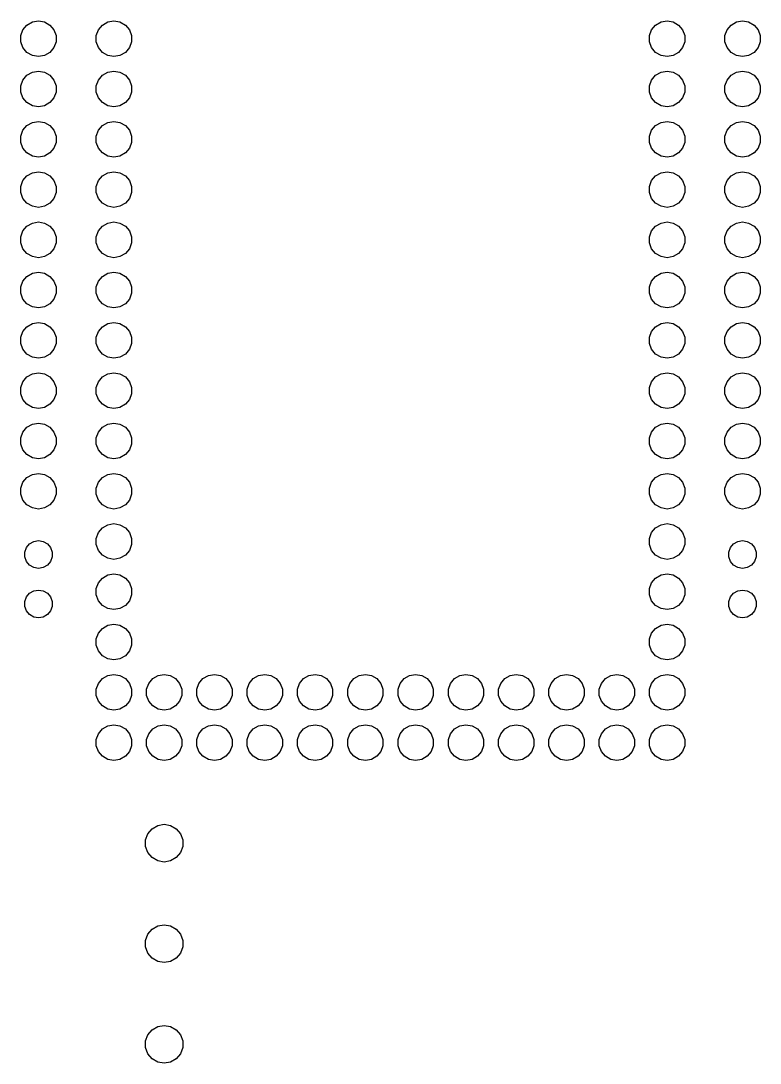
# Model space of a CAD drawing. Extents: x 25 to 346, y -457 to -16.
# Drawn here: x 147.4 to 184.7, y -399.1 to -346.4 of the extents above; entities that cross this region are included whole.
import ezdxf

# ---------------------------------------------------------------- set-up
doc = ezdxf.new("R2010")
doc.units = 0
doc.header["$MEASUREMENT"] = 0
doc.layers.add('BLACK', color=7, linetype='CONTINUOUS')

msp = doc.modelspace()

# ---------------------------------------------------------------- linework, layer by layer
at = {"layer": 'Black'}
for p, q in [((147.964, -346.497), (148.272, -346.443)), ((148.272, -346.443), (148.581, -346.497)), ((151.774, -346.497), (152.082, -346.443)), ((152.082, -346.443), (152.391, -346.497)), ((179.714, -346.497), (180.022, -346.443)), ((180.022, -346.443), (180.331, -346.497)), ((183.524, -346.497), (183.832, -346.443)), ((183.832, -346.443), (184.141, -346.497)), ((147.384, -347.188), (147.491, -346.894)), ((147.491, -346.894), (147.693, -346.654)), ((147.693, -346.654), (147.964, -346.497)), ((148.581, -346.497), (148.852, -346.654)), ((148.852, -346.654), (149.054, -346.894)), ((149.054, -346.894), (149.161, -347.188)), ((151.194, -347.188), (151.301, -346.894)), ((151.301, -346.894), (151.503, -346.654)), ((151.503, -346.654), (151.774, -346.497)), ((152.391, -346.497), (152.662, -346.654)), ((152.662, -346.654), (152.864, -346.894)), ((152.864, -346.894), (152.971, -347.188)), ((179.134, -347.188), (179.241, -346.894)), ((179.241, -346.894), (179.443, -346.654)), ((179.443, -346.654), (179.714, -346.497)), ((180.331, -346.497), (180.602, -346.654)), ((180.602, -346.654), (180.804, -346.894)), ((180.804, -346.894), (180.911, -347.188)), ((182.944, -347.188), (183.051, -346.894)), ((183.051, -346.894), (183.253, -346.654)), ((183.253, -346.654), (183.524, -346.497)), ((184.141, -346.497), (184.412, -346.654)), ((184.412, -346.654), (184.614, -346.894)), ((184.614, -346.894), (184.721, -347.188)), ((147.384, -347.502), (147.384, -347.188)), ((147.491, -347.796), (147.384, -347.502)), ((149.161, -347.502), (149.054, -347.796)), ((149.161, -347.188), (149.161, -347.502)), ((151.194, -347.502), (151.194, -347.188)), ((151.301, -347.796), (151.194, -347.502)), ((152.971, -347.502), (152.864, -347.796)), ((152.971, -347.188), (152.971, -347.502)), ((179.134, -347.502), (179.134, -347.188)), ((179.241, -347.796), (179.134, -347.502)), ((180.911, -347.502), (180.804, -347.796)), ((180.911, -347.188), (180.911, -347.502)), ((182.944, -347.502), (182.944, -347.188)), ((183.051, -347.796), (182.944, -347.502)), ((184.721, -347.502), (184.614, -347.796)), ((184.721, -347.188), (184.721, -347.502)), ((147.693, -348.036), (147.491, -347.796)), ((147.964, -348.193), (147.693, -348.036)), ((148.852, -348.036), (148.581, -348.193)), ((149.054, -347.796), (148.852, -348.036)), ((151.503, -348.036), (151.301, -347.796)), ((151.774, -348.193), (151.503, -348.036)), ((152.662, -348.036), (152.391, -348.193)), ((152.864, -347.796), (152.662, -348.036)), ((179.443, -348.036), (179.241, -347.796)), ((179.714, -348.193), (179.443, -348.036)), ((180.602, -348.036), (180.331, -348.193)), ((180.804, -347.796), (180.602, -348.036)), ((183.253, -348.036), (183.051, -347.796)), ((183.524, -348.193), (183.253, -348.036)), ((184.412, -348.036), (184.141, -348.193)), ((184.614, -347.796), (184.412, -348.036)), ((148.272, -348.247), (147.964, -348.193)), ((148.581, -348.193), (148.272, -348.247)), ((152.082, -348.247), (151.774, -348.193)), ((152.391, -348.193), (152.082, -348.247)), ((180.022, -348.247), (179.714, -348.193)), ((180.331, -348.193), (180.022, -348.247)), ((183.832, -348.247), (183.524, -348.193)), ((184.141, -348.193), (183.832, -348.247)), ((147.693, -349.194), (147.964, -349.037)), ((147.964, -349.037), (148.272, -348.983)), ((148.272, -348.983), (148.581, -349.037)), ((148.581, -349.037), (148.852, -349.194)), ((151.503, -349.194), (151.774, -349.037)), ((151.774, -349.037), (152.082, -348.983)), ((152.082, -348.983), (152.391, -349.037)), ((152.391, -349.037), (152.662, -349.194)), ((179.443, -349.194), (179.714, -349.037)), ((179.714, -349.037), (180.022, -348.983)), ((180.022, -348.983), (180.331, -349.037)), ((180.331, -349.037), (180.602, -349.194)), ((183.253, -349.194), (183.524, -349.037)), ((183.524, -349.037), (183.832, -348.983)), ((183.832, -348.983), (184.141, -349.037)), ((184.141, -349.037), (184.412, -349.194)), ((147.384, -349.728), (147.491, -349.434)), ((147.491, -349.434), (147.693, -349.194)), ((148.852, -349.194), (149.054, -349.434)), ((149.054, -349.434), (149.161, -349.728)), ((151.194, -349.728), (151.301, -349.434)), ((151.301, -349.434), (151.503, -349.194)), ((152.662, -349.194), (152.864, -349.434)), ((152.864, -349.434), (152.971, -349.728)), ((179.134, -349.728), (179.241, -349.434)), ((179.241, -349.434), (179.443, -349.194)), ((180.602, -349.194), (180.804, -349.434)), ((180.804, -349.434), (180.911, -349.728)), ((182.944, -349.728), (183.051, -349.434)), ((183.051, -349.434), (183.253, -349.194)), ((184.412, -349.194), (184.614, -349.434)), ((184.614, -349.434), (184.721, -349.728)), ((147.384, -350.042), (147.384, -349.728)), ((147.491, -350.336), (147.384, -350.042)), ((149.161, -350.042), (149.054, -350.336)), ((149.161, -349.728), (149.161, -350.042)), ((151.194, -350.042), (151.194, -349.728)), ((151.301, -350.336), (151.194, -350.042)), ((152.971, -350.042), (152.864, -350.336)), ((152.971, -349.728), (152.971, -350.042)), ((179.134, -350.042), (179.134, -349.728)), ((179.241, -350.336), (179.134, -350.042)), ((180.911, -350.042), (180.804, -350.336)), ((180.911, -349.728), (180.911, -350.042)), ((182.944, -350.042), (182.944, -349.728)), ((183.051, -350.336), (182.944, -350.042)), ((184.721, -350.042), (184.614, -350.336)), ((184.721, -349.728), (184.721, -350.042)), ((147.693, -350.576), (147.491, -350.336)), ((147.964, -350.733), (147.693, -350.576)), ((148.852, -350.576), (148.581, -350.733)), ((149.054, -350.336), (148.852, -350.576)), ((151.503, -350.576), (151.301, -350.336)), ((151.774, -350.733), (151.503, -350.576)), ((152.662, -350.576), (152.391, -350.733)), ((152.864, -350.336), (152.662, -350.576)), ((179.443, -350.576), (179.241, -350.336)), ((179.714, -350.733), (179.443, -350.576)), ((180.602, -350.576), (180.331, -350.733)), ((180.804, -350.336), (180.602, -350.576)), ((183.253, -350.576), (183.051, -350.336)), ((183.524, -350.733), (183.253, -350.576)), ((184.412, -350.576), (184.141, -350.733)), ((184.614, -350.336), (184.412, -350.576)), ((148.272, -350.787), (147.964, -350.733)), ((148.581, -350.733), (148.272, -350.787)), ((152.082, -350.787), (151.774, -350.733)), ((152.391, -350.733), (152.082, -350.787)), ((180.022, -350.787), (179.714, -350.733)), ((180.331, -350.733), (180.022, -350.787)), ((183.832, -350.787), (183.524, -350.733)), ((184.141, -350.733), (183.832, -350.787)), ((147.491, -351.974), (147.693, -351.734)), ((147.693, -351.734), (147.964, -351.577)), ((147.964, -351.577), (148.272, -351.523)), ((148.272, -351.523), (148.581, -351.577)), ((148.581, -351.577), (148.852, -351.734)), ((148.852, -351.734), (149.054, -351.974)), ((151.301, -351.974), (151.503, -351.734)), ((151.503, -351.734), (151.774, -351.577)), ((151.774, -351.577), (152.082, -351.523)), ((152.082, -351.523), (152.391, -351.577)), ((152.391, -351.577), (152.662, -351.734)), ((152.662, -351.734), (152.864, -351.974)), ((179.241, -351.974), (179.443, -351.734)), ((179.443, -351.734), (179.714, -351.577)), ((179.714, -351.577), (180.022, -351.523)), ((180.022, -351.523), (180.331, -351.577)), ((180.331, -351.577), (180.602, -351.734)), ((180.602, -351.734), (180.804, -351.974)), ((183.051, -351.974), (183.253, -351.734)), ((183.253, -351.734), (183.524, -351.577)), ((183.524, -351.577), (183.832, -351.523)), ((183.832, -351.523), (184.141, -351.577)), ((184.141, -351.577), (184.412, -351.734)), ((184.412, -351.734), (184.614, -351.974)), ((147.384, -352.268), (147.491, -351.974)), ((147.384, -352.582), (147.384, -352.268)), ((149.054, -351.974), (149.161, -352.268)), ((149.161, -352.268), (149.161, -352.582)), ((151.194, -352.268), (151.301, -351.974)), ((151.194, -352.582), (151.194, -352.268)), ((152.864, -351.974), (152.971, -352.268)), ((152.971, -352.268), (152.971, -352.582)), ((179.134, -352.268), (179.241, -351.974)), ((179.134, -352.582), (179.134, -352.268)), ((180.804, -351.974), (180.911, -352.268)), ((180.911, -352.268), (180.911, -352.582)), ((182.944, -352.268), (183.051, -351.974)), ((182.944, -352.582), (182.944, -352.268)), ((184.614, -351.974), (184.721, -352.268)), ((184.721, -352.268), (184.721, -352.582)), ((147.491, -352.876), (147.384, -352.582)), ((149.161, -352.582), (149.054, -352.876)), ((151.301, -352.876), (151.194, -352.582)), ((152.971, -352.582), (152.864, -352.876)), ((179.241, -352.876), (179.134, -352.582)), ((180.911, -352.582), (180.804, -352.876)), ((183.051, -352.876), (182.944, -352.582)), ((184.721, -352.582), (184.614, -352.876)), ((147.693, -353.116), (147.491, -352.876)), ((147.964, -353.273), (147.693, -353.116)), ((148.272, -353.327), (147.964, -353.273)), ((148.581, -353.273), (148.272, -353.327)), ((148.852, -353.116), (148.581, -353.273)), ((149.054, -352.876), (148.852, -353.116)), ((151.503, -353.116), (151.301, -352.876)), ((151.774, -353.273), (151.503, -353.116)), ((152.082, -353.327), (151.774, -353.273)), ((152.391, -353.273), (152.082, -353.327)), ((152.662, -353.116), (152.391, -353.273)), ((152.864, -352.876), (152.662, -353.116)), ((179.443, -353.116), (179.241, -352.876)), ((179.714, -353.273), (179.443, -353.116)), ((180.022, -353.327), (179.714, -353.273)), ((180.331, -353.273), (180.022, -353.327)), ((180.602, -353.116), (180.331, -353.273)), ((180.804, -352.876), (180.602, -353.116)), ((183.253, -353.116), (183.051, -352.876)), ((183.524, -353.273), (183.253, -353.116)), ((183.832, -353.327), (183.524, -353.273)), ((184.141, -353.273), (183.832, -353.327)), ((184.412, -353.116), (184.141, -353.273)), ((184.614, -352.876), (184.412, -353.116)), ((147.491, -354.514), (147.693, -354.274)), ((147.693, -354.274), (147.964, -354.117)), ((147.964, -354.117), (148.272, -354.063)), ((148.272, -354.063), (148.581, -354.117)), ((148.581, -354.117), (148.852, -354.274)), ((148.852, -354.274), (149.054, -354.514)), ((151.301, -354.514), (151.503, -354.274)), ((151.503, -354.274), (151.774, -354.117)), ((151.774, -354.117), (152.082, -354.063)), ((152.082, -354.063), (152.391, -354.117)), ((152.391, -354.117), (152.662, -354.274)), ((152.662, -354.274), (152.864, -354.514)), ((179.241, -354.514), (179.443, -354.274)), ((179.443, -354.274), (179.714, -354.117)), ((179.714, -354.117), (180.022, -354.063)), ((180.022, -354.063), (180.331, -354.117)), ((180.331, -354.117), (180.602, -354.274)), ((180.602, -354.274), (180.804, -354.514)), ((183.051, -354.514), (183.253, -354.274)), ((183.253, -354.274), (183.524, -354.117)), ((183.524, -354.117), (183.832, -354.063)), ((183.832, -354.063), (184.141, -354.117)), ((184.141, -354.117), (184.412, -354.274)), ((184.412, -354.274), (184.614, -354.514)), ((147.384, -354.808), (147.491, -354.514)), ((147.384, -355.122), (147.384, -354.808)), ((149.054, -354.514), (149.161, -354.808)), ((149.161, -354.808), (149.161, -355.122)), ((151.194, -354.808), (151.301, -354.514)), ((151.194, -355.122), (151.194, -354.808)), ((152.864, -354.514), (152.971, -354.808)), ((152.971, -354.808), (152.971, -355.122)), ((179.134, -354.808), (179.241, -354.514)), ((179.134, -355.122), (179.134, -354.808)), ((180.804, -354.514), (180.911, -354.808)), ((180.911, -354.808), (180.911, -355.122)), ((182.944, -354.808), (183.051, -354.514)), ((182.944, -355.122), (182.944, -354.808)), ((184.614, -354.514), (184.721, -354.808)), ((184.721, -354.808), (184.721, -355.122)), ((147.491, -355.416), (147.384, -355.122)), ((147.693, -355.656), (147.491, -355.416)), ((149.054, -355.416), (148.852, -355.656)), ((149.161, -355.122), (149.054, -355.416)), ((151.301, -355.416), (151.194, -355.122)), ((151.503, -355.656), (151.301, -355.416)), ((152.864, -355.416), (152.662, -355.656)), ((152.971, -355.122), (152.864, -355.416)), ((179.241, -355.416), (179.134, -355.122)), ((179.443, -355.656), (179.241, -355.416)), ((180.804, -355.416), (180.602, -355.656)), ((180.911, -355.122), (180.804, -355.416)), ((183.051, -355.416), (182.944, -355.122)), ((183.253, -355.656), (183.051, -355.416)), ((184.614, -355.416), (184.412, -355.656)), ((184.721, -355.122), (184.614, -355.416)), ((147.964, -355.813), (147.693, -355.656)), ((148.272, -355.867), (147.964, -355.813)), ((148.581, -355.813), (148.272, -355.867)), ((148.852, -355.656), (148.581, -355.813)), ((151.774, -355.813), (151.503, -355.656)), ((152.082, -355.867), (151.774, -355.813)), ((152.391, -355.813), (152.082, -355.867)), ((152.662, -355.656), (152.391, -355.813)), ((179.714, -355.813), (179.443, -355.656)), ((180.022, -355.867), (179.714, -355.813)), ((180.331, -355.813), (180.022, -355.867)), ((180.602, -355.656), (180.331, -355.813)), ((183.524, -355.813), (183.253, -355.656)), ((183.832, -355.867), (183.524, -355.813)), ((184.141, -355.813), (183.832, -355.867)), ((184.412, -355.656), (184.141, -355.813)), ((147.491, -357.054), (147.693, -356.814)), ((147.693, -356.814), (147.964, -356.657)), ((147.964, -356.657), (148.272, -356.603)), ((148.272, -356.603), (148.581, -356.657)), ((148.581, -356.657), (148.852, -356.814)), ((148.852, -356.814), (149.054, -357.054)), ((151.301, -357.054), (151.503, -356.814)), ((151.503, -356.814), (151.774, -356.657)), ((151.774, -356.657), (152.082, -356.603)), ((152.082, -356.603), (152.391, -356.657)), ((152.391, -356.657), (152.662, -356.814)), ((152.662, -356.814), (152.864, -357.054)), ((179.241, -357.054), (179.443, -356.814)), ((179.443, -356.814), (179.714, -356.657)), ((179.714, -356.657), (180.022, -356.603)), ((180.022, -356.603), (180.331, -356.657)), ((180.331, -356.657), (180.602, -356.814)), ((180.602, -356.814), (180.804, -357.054)), ((183.051, -357.054), (183.253, -356.814)), ((183.253, -356.814), (183.524, -356.657)), ((183.524, -356.657), (183.832, -356.603)), ((183.832, -356.603), (184.141, -356.657)), ((184.141, -356.657), (184.412, -356.814)), ((184.412, -356.814), (184.614, -357.054)), ((147.384, -357.348), (147.491, -357.054)), ((147.384, -357.662), (147.384, -357.348)), ((149.054, -357.054), (149.161, -357.348)), ((149.161, -357.348), (149.161, -357.662)), ((151.194, -357.348), (151.301, -357.054)), ((151.194, -357.662), (151.194, -357.348)), ((152.864, -357.054), (152.971, -357.348)), ((152.971, -357.348), (152.971, -357.662)), ((179.134, -357.348), (179.241, -357.054)), ((179.134, -357.662), (179.134, -357.348)), ((180.804, -357.054), (180.911, -357.348)), ((180.911, -357.348), (180.911, -357.662)), ((182.944, -357.348), (183.051, -357.054)), ((182.944, -357.662), (182.944, -357.348)), ((184.614, -357.054), (184.721, -357.348)), ((184.721, -357.348), (184.721, -357.662)), ((147.491, -357.956), (147.384, -357.662)), ((147.693, -358.196), (147.491, -357.956)), ((149.054, -357.956), (148.852, -358.196)), ((149.161, -357.662), (149.054, -357.956)), ((151.301, -357.956), (151.194, -357.662)), ((151.503, -358.196), (151.301, -357.956)), ((152.864, -357.956), (152.662, -358.196)), ((152.971, -357.662), (152.864, -357.956)), ((179.241, -357.956), (179.134, -357.662)), ((179.443, -358.196), (179.241, -357.956)), ((180.804, -357.956), (180.602, -358.196)), ((180.911, -357.662), (180.804, -357.956)), ((183.051, -357.956), (182.944, -357.662)), ((183.253, -358.196), (183.051, -357.956)), ((184.614, -357.956), (184.412, -358.196)), ((184.721, -357.662), (184.614, -357.956)), ((147.964, -358.353), (147.693, -358.196)), ((148.272, -358.407), (147.964, -358.353)), ((148.581, -358.353), (148.272, -358.407)), ((148.852, -358.196), (148.581, -358.353)), ((151.774, -358.353), (151.503, -358.196)), ((152.082, -358.407), (151.774, -358.353)), ((152.391, -358.353), (152.082, -358.407)), ((152.662, -358.196), (152.391, -358.353)), ((179.714, -358.353), (179.443, -358.196)), ((180.022, -358.407), (179.714, -358.353)), ((180.331, -358.353), (180.022, -358.407)), ((180.602, -358.196), (180.331, -358.353)), ((183.524, -358.353), (183.253, -358.196)), ((183.832, -358.407), (183.524, -358.353)), ((184.141, -358.353), (183.832, -358.407)), ((184.412, -358.196), (184.141, -358.353)), ((147.384, -359.888), (147.491, -359.594)), ((147.491, -359.594), (147.693, -359.354)), ((147.693, -359.354), (147.964, -359.197)), ((147.964, -359.197), (148.272, -359.143)), ((148.272, -359.143), (148.581, -359.197)), ((148.581, -359.197), (148.852, -359.354)), ((148.852, -359.354), (149.054, -359.594)), ((149.054, -359.594), (149.161, -359.888)), ((151.194, -359.888), (151.301, -359.594)), ((151.301, -359.594), (151.503, -359.354)), ((151.503, -359.354), (151.774, -359.197)), ((151.774, -359.197), (152.082, -359.143)), ((152.082, -359.143), (152.391, -359.197)), ((152.391, -359.197), (152.662, -359.354)), ((152.662, -359.354), (152.864, -359.594)), ((152.864, -359.594), (152.971, -359.888)), ((179.134, -359.888), (179.241, -359.594)), ((179.241, -359.594), (179.443, -359.354)), ((179.443, -359.354), (179.714, -359.197)), ((179.714, -359.197), (180.022, -359.143)), ((180.022, -359.143), (180.331, -359.197)), ((180.331, -359.197), (180.602, -359.354)), ((180.602, -359.354), (180.804, -359.594)), ((180.804, -359.594), (180.911, -359.888)), ((182.944, -359.888), (183.051, -359.594)), ((183.051, -359.594), (183.253, -359.354)), ((183.253, -359.354), (183.524, -359.197)), ((183.524, -359.197), (183.832, -359.143)), ((183.832, -359.143), (184.141, -359.197)), ((184.141, -359.197), (184.412, -359.354)), ((184.412, -359.354), (184.614, -359.594)), ((184.614, -359.594), (184.721, -359.888)), ((147.384, -360.202), (147.384, -359.888)), ((149.161, -359.888), (149.161, -360.202)), ((151.194, -360.202), (151.194, -359.888)), ((152.971, -359.888), (152.971, -360.202)), ((179.134, -360.202), (179.134, -359.888)), ((180.911, -359.888), (180.911, -360.202)), ((182.944, -360.202), (182.944, -359.888)), ((184.721, -359.888), (184.721, -360.202)), ((147.491, -360.496), (147.384, -360.202)), ((147.693, -360.736), (147.491, -360.496)), ((149.054, -360.496), (148.852, -360.736)), ((149.161, -360.202), (149.054, -360.496)), ((151.301, -360.496), (151.194, -360.202)), ((151.503, -360.736), (151.301, -360.496)), ((152.864, -360.496), (152.662, -360.736)), ((152.971, -360.202), (152.864, -360.496)), ((179.241, -360.496), (179.134, -360.202)), ((179.443, -360.736), (179.241, -360.496)), ((180.804, -360.496), (180.602, -360.736)), ((180.911, -360.202), (180.804, -360.496)), ((183.051, -360.496), (182.944, -360.202)), ((183.253, -360.736), (183.051, -360.496)), ((184.614, -360.496), (184.412, -360.736)), ((184.721, -360.202), (184.614, -360.496)), ((147.964, -360.893), (147.693, -360.736)), ((148.272, -360.947), (147.964, -360.893)), ((148.581, -360.893), (148.272, -360.947)), ((148.852, -360.736), (148.581, -360.893)), ((151.774, -360.893), (151.503, -360.736)), ((152.082, -360.947), (151.774, -360.893)), ((152.391, -360.893), (152.082, -360.947)), ((152.662, -360.736), (152.391, -360.893)), ((179.714, -360.893), (179.443, -360.736)), ((180.022, -360.947), (179.714, -360.893)), ((180.331, -360.893), (180.022, -360.947)), ((180.602, -360.736), (180.331, -360.893)), ((183.524, -360.893), (183.253, -360.736)), ((183.832, -360.947), (183.524, -360.893)), ((184.141, -360.893), (183.832, -360.947)), ((184.412, -360.736), (184.141, -360.893)), ((147.693, -361.894), (147.964, -361.737)), ((147.964, -361.737), (148.272, -361.683)), ((148.272, -361.683), (148.581, -361.737)), ((148.581, -361.737), (148.852, -361.894)), ((151.503, -361.894), (151.774, -361.737)), ((151.774, -361.737), (152.082, -361.683)), ((152.082, -361.683), (152.391, -361.737)), ((152.391, -361.737), (152.662, -361.894)), ((179.443, -361.894), (179.714, -361.737)), ((179.714, -361.737), (180.022, -361.683)), ((180.022, -361.683), (180.331, -361.737)), ((180.331, -361.737), (180.602, -361.894)), ((183.253, -361.894), (183.524, -361.737)), ((183.524, -361.737), (183.832, -361.683)), ((183.832, -361.683), (184.141, -361.737)), ((184.141, -361.737), (184.412, -361.894)), ((147.384, -362.428), (147.491, -362.134)), ((147.491, -362.134), (147.693, -361.894)), ((148.852, -361.894), (149.054, -362.134)), ((149.054, -362.134), (149.161, -362.428)), ((151.194, -362.428), (151.301, -362.134)), ((151.301, -362.134), (151.503, -361.894)), ((152.662, -361.894), (152.864, -362.134)), ((152.864, -362.134), (152.971, -362.428)), ((179.134, -362.428), (179.241, -362.134)), ((179.241, -362.134), (179.443, -361.894)), ((180.602, -361.894), (180.804, -362.134)), ((180.804, -362.134), (180.911, -362.428)), ((182.944, -362.428), (183.051, -362.134)), ((183.051, -362.134), (183.253, -361.894)), ((184.412, -361.894), (184.614, -362.134)), ((184.614, -362.134), (184.721, -362.428)), ((147.384, -362.742), (147.384, -362.428)), ((147.491, -363.036), (147.384, -362.742)), ((149.161, -362.742), (149.054, -363.036)), ((149.161, -362.428), (149.161, -362.742)), ((151.194, -362.742), (151.194, -362.428)), ((151.301, -363.036), (151.194, -362.742)), ((152.971, -362.742), (152.864, -363.036)), ((152.971, -362.428), (152.971, -362.742)), ((179.134, -362.742), (179.134, -362.428)), ((179.241, -363.036), (179.134, -362.742)), ((180.911, -362.742), (180.804, -363.036)), ((180.911, -362.428), (180.911, -362.742)), ((182.944, -362.742), (182.944, -362.428)), ((183.051, -363.036), (182.944, -362.742)), ((184.721, -362.742), (184.614, -363.036)), ((184.721, -362.428), (184.721, -362.742)), ((147.693, -363.276), (147.491, -363.036)), ((147.964, -363.433), (147.693, -363.276)), ((148.852, -363.276), (148.581, -363.433)), ((149.054, -363.036), (148.852, -363.276)), ((151.503, -363.276), (151.301, -363.036)), ((151.774, -363.433), (151.503, -363.276)), ((152.662, -363.276), (152.391, -363.433)), ((152.864, -363.036), (152.662, -363.276)), ((179.443, -363.276), (179.241, -363.036)), ((179.714, -363.433), (179.443, -363.276)), ((180.602, -363.276), (180.331, -363.433)), ((180.804, -363.036), (180.602, -363.276)), ((183.253, -363.276), (183.051, -363.036)), ((183.524, -363.433), (183.253, -363.276)), ((184.412, -363.276), (184.141, -363.433)), ((184.614, -363.036), (184.412, -363.276)), ((148.272, -363.487), (147.964, -363.433)), ((148.581, -363.433), (148.272, -363.487)), ((152.082, -363.487), (151.774, -363.433)), ((152.391, -363.433), (152.082, -363.487)), ((180.022, -363.487), (179.714, -363.433)), ((180.331, -363.433), (180.022, -363.487)), ((183.832, -363.487), (183.524, -363.433)), ((184.141, -363.433), (183.832, -363.487)), ((147.693, -364.434), (147.964, -364.277)), ((147.964, -364.277), (148.272, -364.223)), ((148.272, -364.223), (148.581, -364.277)), ((148.581, -364.277), (148.852, -364.434)), ((151.503, -364.434), (151.774, -364.277)), ((151.774, -364.277), (152.082, -364.223)), ((152.082, -364.223), (152.391, -364.277)), ((152.391, -364.277), (152.662, -364.434)), ((179.443, -364.434), (179.714, -364.277)), ((179.714, -364.277), (180.022, -364.223)), ((180.022, -364.223), (180.331, -364.277)), ((180.331, -364.277), (180.602, -364.434)), ((183.253, -364.434), (183.524, -364.277)), ((183.524, -364.277), (183.832, -364.223)), ((183.832, -364.223), (184.141, -364.277)), ((184.141, -364.277), (184.412, -364.434)), ((147.384, -364.968), (147.491, -364.674)), ((147.491, -364.674), (147.693, -364.434)), ((148.852, -364.434), (149.054, -364.674)), ((149.054, -364.674), (149.161, -364.968)), ((151.194, -364.968), (151.301, -364.674)), ((151.301, -364.674), (151.503, -364.434)), ((152.662, -364.434), (152.864, -364.674)), ((152.864, -364.674), (152.971, -364.968)), ((179.134, -364.968), (179.241, -364.674)), ((179.241, -364.674), (179.443, -364.434)), ((180.602, -364.434), (180.804, -364.674)), ((180.804, -364.674), (180.911, -364.968)), ((182.944, -364.968), (183.051, -364.674)), ((183.051, -364.674), (183.253, -364.434)), ((184.412, -364.434), (184.614, -364.674)), ((184.614, -364.674), (184.721, -364.968)), ((147.384, -365.282), (147.384, -364.968)), ((147.491, -365.576), (147.384, -365.282)), ((149.161, -365.282), (149.054, -365.576)), ((149.161, -364.968), (149.161, -365.282)), ((151.194, -365.282), (151.194, -364.968)), ((151.301, -365.576), (151.194, -365.282)), ((152.971, -365.282), (152.864, -365.576)), ((152.971, -364.968), (152.971, -365.282)), ((179.134, -365.282), (179.134, -364.968)), ((179.241, -365.576), (179.134, -365.282)), ((180.911, -365.282), (180.804, -365.576)), ((180.911, -364.968), (180.911, -365.282)), ((182.944, -365.282), (182.944, -364.968)), ((183.051, -365.576), (182.944, -365.282)), ((184.721, -365.282), (184.614, -365.576)), ((184.721, -364.968), (184.721, -365.282)), ((147.693, -365.816), (147.491, -365.576)), ((147.964, -365.973), (147.693, -365.816)), ((148.852, -365.816), (148.581, -365.973)), ((149.054, -365.576), (148.852, -365.816)), ((151.503, -365.816), (151.301, -365.576)), ((151.774, -365.973), (151.503, -365.816)), ((152.662, -365.816), (152.391, -365.973)), ((152.864, -365.576), (152.662, -365.816)), ((179.443, -365.816), (179.241, -365.576)), ((179.714, -365.973), (179.443, -365.816)), ((180.602, -365.816), (180.331, -365.973)), ((180.804, -365.576), (180.602, -365.816)), ((183.253, -365.816), (183.051, -365.576)), ((183.524, -365.973), (183.253, -365.816)), ((184.412, -365.816), (184.141, -365.973)), ((184.614, -365.576), (184.412, -365.816)), ((148.272, -366.027), (147.964, -365.973)), ((148.581, -365.973), (148.272, -366.027)), ((152.082, -366.027), (151.774, -365.973)), ((152.391, -365.973), (152.082, -366.027)), ((180.022, -366.027), (179.714, -365.973)), ((180.331, -365.973), (180.022, -366.027)), ((183.832, -366.027), (183.524, -365.973)), ((184.141, -365.973), (183.832, -366.027)), ((147.491, -367.214), (147.693, -366.974)), ((147.693, -366.974), (147.964, -366.817)), ((147.964, -366.817), (148.272, -366.763)), ((148.272, -366.763), (148.581, -366.817)), ((148.581, -366.817), (148.852, -366.974)), ((148.852, -366.974), (149.054, -367.214)), ((151.301, -367.214), (151.503, -366.974)), ((151.503, -366.974), (151.774, -366.817)), ((151.774, -366.817), (152.082, -366.763)), ((152.082, -366.763), (152.391, -366.817)), ((152.391, -366.817), (152.662, -366.974)), ((152.662, -366.974), (152.864, -367.214)), ((179.241, -367.214), (179.443, -366.974)), ((179.443, -366.974), (179.714, -366.817)), ((179.714, -366.817), (180.022, -366.763)), ((180.022, -366.763), (180.331, -366.817)), ((180.331, -366.817), (180.602, -366.974)), ((180.602, -366.974), (180.804, -367.214)), ((183.051, -367.214), (183.253, -366.974)), ((183.253, -366.974), (183.524, -366.817)), ((183.524, -366.817), (183.832, -366.763)), ((183.832, -366.763), (184.141, -366.817)), ((184.141, -366.817), (184.412, -366.974)), ((184.412, -366.974), (184.614, -367.214)), ((147.384, -367.508), (147.491, -367.214)), ((147.384, -367.822), (147.384, -367.508)), ((149.054, -367.214), (149.161, -367.508)), ((149.161, -367.508), (149.161, -367.822)), ((151.194, -367.508), (151.301, -367.214)), ((151.194, -367.822), (151.194, -367.508)), ((152.864, -367.214), (152.971, -367.508)), ((152.971, -367.508), (152.971, -367.822)), ((179.134, -367.508), (179.241, -367.214)), ((179.134, -367.822), (179.134, -367.508)), ((180.804, -367.214), (180.911, -367.508)), ((180.911, -367.508), (180.911, -367.822)), ((182.944, -367.508), (183.051, -367.214)), ((182.944, -367.822), (182.944, -367.508)), ((184.614, -367.214), (184.721, -367.508)), ((184.721, -367.508), (184.721, -367.822)), ((147.491, -368.116), (147.384, -367.822)), ((149.161, -367.822), (149.054, -368.116)), ((151.301, -368.116), (151.194, -367.822)), ((152.971, -367.822), (152.864, -368.116)), ((179.241, -368.116), (179.134, -367.822)), ((180.911, -367.822), (180.804, -368.116)), ((183.051, -368.116), (182.944, -367.822)), ((184.721, -367.822), (184.614, -368.116)), ((147.693, -368.356), (147.491, -368.116)), ((147.964, -368.513), (147.693, -368.356)), ((148.272, -368.567), (147.964, -368.513)), ((148.581, -368.513), (148.272, -368.567)), ((148.852, -368.356), (148.581, -368.513)), ((149.054, -368.116), (148.852, -368.356)), ((151.503, -368.356), (151.301, -368.116)), ((151.774, -368.513), (151.503, -368.356)), ((152.082, -368.567), (151.774, -368.513)), ((152.391, -368.513), (152.082, -368.567)), ((152.662, -368.356), (152.391, -368.513)), ((152.864, -368.116), (152.662, -368.356)), ((179.443, -368.356), (179.241, -368.116)), ((179.714, -368.513), (179.443, -368.356)), ((180.022, -368.567), (179.714, -368.513)), ((180.331, -368.513), (180.022, -368.567)), ((180.602, -368.356), (180.331, -368.513)), ((180.804, -368.116), (180.602, -368.356)), ((183.253, -368.356), (183.051, -368.116)), ((183.524, -368.513), (183.253, -368.356)), ((183.832, -368.567), (183.524, -368.513)), ((184.141, -368.513), (183.832, -368.567)), ((184.412, -368.356), (184.141, -368.513)), ((184.614, -368.116), (184.412, -368.356)), ((147.491, -369.754), (147.693, -369.514)), ((147.693, -369.514), (147.964, -369.357)), ((147.964, -369.357), (148.272, -369.303)), ((148.272, -369.303), (148.581, -369.357)), ((148.581, -369.357), (148.852, -369.514)), ((148.852, -369.514), (149.054, -369.754)), ((151.301, -369.754), (151.503, -369.514)), ((151.503, -369.514), (151.774, -369.357)), ((151.774, -369.357), (152.082, -369.303)), ((152.082, -369.303), (152.391, -369.357)), ((152.391, -369.357), (152.662, -369.514)), ((152.662, -369.514), (152.864, -369.754)), ((179.241, -369.754), (179.443, -369.514)), ((179.443, -369.514), (179.714, -369.357)), ((179.714, -369.357), (180.022, -369.303)), ((180.022, -369.303), (180.331, -369.357)), ((180.331, -369.357), (180.602, -369.514)), ((180.602, -369.514), (180.804, -369.754)), ((183.051, -369.754), (183.253, -369.514)), ((183.253, -369.514), (183.524, -369.357)), ((183.524, -369.357), (183.832, -369.303)), ((183.832, -369.303), (184.141, -369.357)), ((184.141, -369.357), (184.412, -369.514)), ((184.412, -369.514), (184.614, -369.754)), ((147.384, -370.048), (147.491, -369.754)), ((147.384, -370.362), (147.384, -370.048)), ((149.054, -369.754), (149.161, -370.048)), ((149.161, -370.048), (149.161, -370.362)), ((151.194, -370.048), (151.301, -369.754)), ((151.194, -370.362), (151.194, -370.048)), ((152.864, -369.754), (152.971, -370.048)), ((152.971, -370.048), (152.971, -370.362)), ((179.134, -370.048), (179.241, -369.754)), ((179.134, -370.362), (179.134, -370.048)), ((180.804, -369.754), (180.911, -370.048)), ((180.911, -370.048), (180.911, -370.362)), ((182.944, -370.048), (183.051, -369.754)), ((182.944, -370.362), (182.944, -370.048)), ((184.614, -369.754), (184.721, -370.048)), ((184.721, -370.048), (184.721, -370.362)), ((147.491, -370.656), (147.384, -370.362)), ((147.693, -370.896), (147.491, -370.656)), ((149.054, -370.656), (148.852, -370.896)), ((149.161, -370.362), (149.054, -370.656)), ((151.301, -370.656), (151.194, -370.362)), ((151.503, -370.896), (151.301, -370.656)), ((152.864, -370.656), (152.662, -370.896)), ((152.971, -370.362), (152.864, -370.656)), ((179.241, -370.656), (179.134, -370.362)), ((179.443, -370.896), (179.241, -370.656)), ((180.804, -370.656), (180.602, -370.896)), ((180.911, -370.362), (180.804, -370.656)), ((183.051, -370.656), (182.944, -370.362)), ((183.253, -370.896), (183.051, -370.656)), ((184.614, -370.656), (184.412, -370.896)), ((184.721, -370.362), (184.614, -370.656)), ((147.964, -371.053), (147.693, -370.896)), ((148.272, -371.107), (147.964, -371.053)), ((148.581, -371.053), (148.272, -371.107)), ((148.852, -370.896), (148.581, -371.053)), ((151.774, -371.053), (151.503, -370.896)), ((152.082, -371.107), (151.774, -371.053)), ((152.391, -371.053), (152.082, -371.107)), ((152.662, -370.896), (152.391, -371.053)), ((179.714, -371.053), (179.443, -370.896)), ((180.022, -371.107), (179.714, -371.053)), ((180.331, -371.053), (180.022, -371.107)), ((180.602, -370.896), (180.331, -371.053)), ((183.524, -371.053), (183.253, -370.896)), ((183.832, -371.107), (183.524, -371.053)), ((184.141, -371.053), (183.832, -371.107)), ((184.412, -370.896), (184.141, -371.053)), ((151.301, -372.294), (151.503, -372.054)), ((151.503, -372.054), (151.774, -371.897)), ((151.774, -371.897), (152.082, -371.843)), ((152.082, -371.843), (152.391, -371.897)), ((152.391, -371.897), (152.662, -372.054)), ((152.662, -372.054), (152.864, -372.294)), ((179.241, -372.294), (179.443, -372.054)), ((179.443, -372.054), (179.714, -371.897)), ((179.714, -371.897), (180.022, -371.843)), ((180.022, -371.843), (180.331, -371.897)), ((180.331, -371.897), (180.602, -372.054)), ((180.602, -372.054), (180.804, -372.294)), ((147.821, -372.862), (148.032, -372.74)), ((148.032, -372.74), (148.272, -372.697)), ((148.272, -372.697), (148.513, -372.74)), ((148.513, -372.74), (148.724, -372.862)), ((151.194, -372.588), (151.301, -372.294)), ((151.194, -372.902), (151.194, -372.588)), ((152.864, -372.294), (152.971, -372.588)), ((152.971, -372.588), (152.971, -372.902)), ((179.134, -372.588), (179.241, -372.294)), ((179.134, -372.902), (179.134, -372.588)), ((180.804, -372.294), (180.911, -372.588)), ((180.911, -372.588), (180.911, -372.902)), ((183.381, -372.862), (183.592, -372.74)), ((183.592, -372.74), (183.832, -372.697)), ((183.832, -372.697), (184.073, -372.74)), ((184.073, -372.74), (184.284, -372.862)), ((147.581, -373.278), (147.664, -373.049)), ((147.581, -373.522), (147.581, -373.278)), ((147.664, -373.049), (147.821, -372.862)), ((148.724, -372.862), (148.881, -373.049)), ((148.881, -373.049), (148.964, -373.278)), ((148.964, -373.278), (148.964, -373.522)), ((151.301, -373.196), (151.194, -372.902)), ((151.503, -373.436), (151.301, -373.196)), ((152.864, -373.196), (152.662, -373.436)), ((152.971, -372.902), (152.864, -373.196)), ((179.241, -373.196), (179.134, -372.902)), ((179.443, -373.436), (179.241, -373.196)), ((180.804, -373.196), (180.602, -373.436)), ((180.911, -372.902), (180.804, -373.196)), ((183.141, -373.278), (183.224, -373.049)), ((183.141, -373.522), (183.141, -373.278)), ((183.224, -373.049), (183.381, -372.862)), ((184.284, -372.862), (184.441, -373.049)), ((184.441, -373.049), (184.524, -373.278)), ((184.524, -373.278), (184.524, -373.522)), ((147.664, -373.751), (147.581, -373.522)), ((147.821, -373.938), (147.664, -373.751)), ((148.881, -373.751), (148.724, -373.938)), ((148.964, -373.522), (148.881, -373.751)), ((151.774, -373.593), (151.503, -373.436)), ((152.082, -373.647), (151.774, -373.593)), ((152.391, -373.593), (152.082, -373.647)), ((152.662, -373.436), (152.391, -373.593)), ((179.714, -373.593), (179.443, -373.436)), ((180.022, -373.647), (179.714, -373.593)), ((180.331, -373.593), (180.022, -373.647)), ((180.602, -373.436), (180.331, -373.593)), ((183.224, -373.751), (183.141, -373.522)), ((183.381, -373.938), (183.224, -373.751)), ((184.441, -373.751), (184.284, -373.938)), ((184.524, -373.522), (184.441, -373.751)), ((148.032, -374.06), (147.821, -373.938)), ((148.272, -374.103), (148.032, -374.06)), ((148.513, -374.06), (148.272, -374.103)), ((148.724, -373.938), (148.513, -374.06)), ((151.774, -374.437), (152.082, -374.383)), ((152.082, -374.383), (152.391, -374.437)), ((179.714, -374.437), (180.022, -374.383)), ((180.022, -374.383), (180.331, -374.437)), ((183.592, -374.06), (183.381, -373.938)), ((183.832, -374.103), (183.592, -374.06)), ((184.073, -374.06), (183.832, -374.103)), ((184.284, -373.938), (184.073, -374.06)), ((151.194, -375.128), (151.301, -374.834)), ((151.301, -374.834), (151.503, -374.594)), ((151.503, -374.594), (151.774, -374.437)), ((152.391, -374.437), (152.662, -374.594)), ((152.662, -374.594), (152.864, -374.834)), ((152.864, -374.834), (152.971, -375.128)), ((179.134, -375.128), (179.241, -374.834)), ((179.241, -374.834), (179.443, -374.594)), ((179.443, -374.594), (179.714, -374.437)), ((180.331, -374.437), (180.602, -374.594)), ((180.602, -374.594), (180.804, -374.834)), ((180.804, -374.834), (180.911, -375.128)), ((147.664, -375.549), (147.821, -375.362)), ((147.821, -375.362), (148.032, -375.24)), ((148.032, -375.24), (148.272, -375.197)), ((148.272, -375.197), (148.513, -375.24)), ((148.513, -375.24), (148.724, -375.362)), ((148.724, -375.362), (148.881, -375.549)), ((151.194, -375.442), (151.194, -375.128)), ((152.971, -375.128), (152.971, -375.442)), ((179.134, -375.442), (179.134, -375.128)), ((180.911, -375.128), (180.911, -375.442)), ((183.224, -375.549), (183.381, -375.362)), ((183.381, -375.362), (183.592, -375.24)), ((183.592, -375.24), (183.832, -375.197)), ((183.832, -375.197), (184.073, -375.24)), ((184.073, -375.24), (184.284, -375.362)), ((184.284, -375.362), (184.441, -375.549)), ((147.581, -375.778), (147.664, -375.549)), ((147.581, -376.022), (147.581, -375.778)), ((148.881, -375.549), (148.964, -375.778)), ((148.964, -375.778), (148.964, -376.022)), ((151.301, -375.736), (151.194, -375.442)), ((151.503, -375.976), (151.301, -375.736)), ((152.864, -375.736), (152.662, -375.976)), ((152.971, -375.442), (152.864, -375.736)), ((179.241, -375.736), (179.134, -375.442)), ((179.443, -375.976), (179.241, -375.736)), ((180.804, -375.736), (180.602, -375.976)), ((180.911, -375.442), (180.804, -375.736)), ((183.141, -375.778), (183.224, -375.549)), ((183.141, -376.022), (183.141, -375.778)), ((184.441, -375.549), (184.524, -375.778)), ((184.524, -375.778), (184.524, -376.022)), ((147.664, -376.251), (147.581, -376.022)), ((147.821, -376.438), (147.664, -376.251)), ((148.032, -376.56), (147.821, -376.438)), ((148.724, -376.438), (148.513, -376.56)), ((148.881, -376.251), (148.724, -376.438)), ((148.964, -376.022), (148.881, -376.251)), ((151.774, -376.133), (151.503, -375.976)), ((152.082, -376.187), (151.774, -376.133)), ((152.391, -376.133), (152.082, -376.187)), ((152.662, -375.976), (152.391, -376.133)), ((179.714, -376.133), (179.443, -375.976)), ((180.022, -376.187), (179.714, -376.133)), ((180.331, -376.133), (180.022, -376.187)), ((180.602, -375.976), (180.331, -376.133)), ((183.224, -376.251), (183.141, -376.022)), ((183.381, -376.438), (183.224, -376.251)), ((183.592, -376.56), (183.381, -376.438)), ((184.284, -376.438), (184.073, -376.56)), ((184.441, -376.251), (184.284, -376.438)), ((184.524, -376.022), (184.441, -376.251)), ((148.272, -376.603), (148.032, -376.56)), ((148.513, -376.56), (148.272, -376.603)), ((151.503, -377.134), (151.774, -376.977)), ((151.774, -376.977), (152.082, -376.923)), ((152.082, -376.923), (152.391, -376.977)), ((152.391, -376.977), (152.662, -377.134)), ((179.443, -377.134), (179.714, -376.977)), ((179.714, -376.977), (180.022, -376.923)), ((180.022, -376.923), (180.331, -376.977)), ((180.331, -376.977), (180.602, -377.134)), ((183.832, -376.603), (183.592, -376.56)), ((184.073, -376.56), (183.832, -376.603)), ((151.194, -377.668), (151.301, -377.374)), ((151.301, -377.374), (151.503, -377.134)), ((152.662, -377.134), (152.864, -377.374)), ((152.864, -377.374), (152.971, -377.668)), ((179.134, -377.668), (179.241, -377.374)), ((179.241, -377.374), (179.443, -377.134)), ((180.602, -377.134), (180.804, -377.374)), ((180.804, -377.374), (180.911, -377.668)), ((151.194, -377.982), (151.194, -377.668)), ((151.301, -378.276), (151.194, -377.982)), ((152.971, -377.982), (152.864, -378.276)), ((152.971, -377.668), (152.971, -377.982)), ((179.134, -377.982), (179.134, -377.668)), ((179.241, -378.276), (179.134, -377.982)), ((180.911, -377.982), (180.804, -378.276)), ((180.911, -377.668), (180.911, -377.982)), ((151.503, -378.516), (151.301, -378.276)), ((151.774, -378.673), (151.503, -378.516)), ((152.662, -378.516), (152.391, -378.673)), ((152.864, -378.276), (152.662, -378.516)), ((179.443, -378.516), (179.241, -378.276)), ((179.714, -378.673), (179.443, -378.516)), ((180.602, -378.516), (180.331, -378.673)), ((180.804, -378.276), (180.602, -378.516)), ((152.082, -378.727), (151.774, -378.673)), ((152.391, -378.673), (152.082, -378.727)), ((180.022, -378.727), (179.714, -378.673)), ((180.331, -378.673), (180.022, -378.727)), ((151.503, -379.674), (151.774, -379.517)), ((151.774, -379.517), (152.082, -379.463)), ((152.082, -379.463), (152.391, -379.517)), ((152.391, -379.517), (152.662, -379.674)), ((154.043, -379.674), (154.314, -379.517)), ((154.314, -379.517), (154.623, -379.463)), ((154.623, -379.463), (154.931, -379.517)), ((154.931, -379.517), (155.202, -379.674)), ((156.583, -379.674), (156.854, -379.517)), ((156.854, -379.517), (157.162, -379.463)), ((157.162, -379.463), (157.471, -379.517)), ((157.471, -379.517), (157.742, -379.674)), ((159.123, -379.674), (159.394, -379.517)), ((159.394, -379.517), (159.702, -379.463)), ((159.702, -379.463), (160.011, -379.517)), ((160.011, -379.517), (160.282, -379.674)), ((161.663, -379.674), (161.934, -379.517)), ((161.934, -379.517), (162.243, -379.463)), ((162.243, -379.463), (162.551, -379.517)), ((162.551, -379.517), (162.822, -379.674)), ((164.203, -379.674), (164.474, -379.517)), ((164.474, -379.517), (164.782, -379.463)), ((164.782, -379.463), (165.091, -379.517)), ((165.091, -379.517), (165.362, -379.674)), ((166.743, -379.674), (167.014, -379.517)), ((167.014, -379.517), (167.322, -379.463)), ((167.322, -379.463), (167.631, -379.517)), ((167.631, -379.517), (167.902, -379.674)), ((169.283, -379.674), (169.554, -379.517)), ((169.554, -379.517), (169.862, -379.463)), ((169.862, -379.463), (170.171, -379.517)), ((170.171, -379.517), (170.442, -379.674)), ((171.823, -379.674), (172.094, -379.517)), ((172.094, -379.517), (172.403, -379.463)), ((172.403, -379.463), (172.711, -379.517)), ((172.711, -379.517), (172.982, -379.674)), ((174.363, -379.674), (174.634, -379.517)), ((174.634, -379.517), (174.942, -379.463)), ((174.942, -379.463), (175.251, -379.517)), ((175.251, -379.517), (175.522, -379.674)), ((176.903, -379.674), (177.174, -379.517)), ((177.174, -379.517), (177.482, -379.463)), ((177.482, -379.463), (177.791, -379.517)), ((177.791, -379.517), (178.062, -379.674)), ((179.443, -379.674), (179.714, -379.517)), ((179.714, -379.517), (180.022, -379.463)), ((180.022, -379.463), (180.331, -379.517)), ((180.331, -379.517), (180.602, -379.674)), ((151.194, -380.208), (151.301, -379.914)), ((151.301, -379.914), (151.503, -379.674)), ((152.662, -379.674), (152.864, -379.914)), ((152.864, -379.914), (152.971, -380.208)), ((153.734, -380.208), (153.841, -379.914)), ((153.841, -379.914), (154.043, -379.674)), ((155.202, -379.674), (155.404, -379.914)), ((155.404, -379.914), (155.511, -380.208)), ((156.274, -380.208), (156.381, -379.914)), ((156.381, -379.914), (156.583, -379.674)), ((157.742, -379.674), (157.944, -379.914)), ((157.944, -379.914), (158.051, -380.208)), ((158.814, -380.208), (158.921, -379.914)), ((158.921, -379.914), (159.123, -379.674)), ((160.282, -379.674), (160.484, -379.914)), ((160.484, -379.914), (160.591, -380.208)), ((161.354, -380.208), (161.461, -379.914)), ((161.461, -379.914), (161.663, -379.674)), ((162.822, -379.674), (163.024, -379.914)), ((163.024, -379.914), (163.131, -380.208)), ((163.894, -380.208), (164.001, -379.914)), ((164.001, -379.914), (164.203, -379.674)), ((165.362, -379.674), (165.564, -379.914)), ((165.564, -379.914), (165.671, -380.208)), ((166.434, -380.208), (166.541, -379.914)), ((166.541, -379.914), (166.743, -379.674)), ((167.902, -379.674), (168.104, -379.914)), ((168.104, -379.914), (168.211, -380.208)), ((168.974, -380.208), (169.081, -379.914)), ((169.081, -379.914), (169.283, -379.674)), ((170.442, -379.674), (170.644, -379.914)), ((170.644, -379.914), (170.751, -380.208)), ((171.514, -380.208), (171.621, -379.914)), ((171.621, -379.914), (171.823, -379.674)), ((172.982, -379.674), (173.184, -379.914)), ((173.184, -379.914), (173.291, -380.208)), ((174.054, -380.208), (174.161, -379.914)), ((174.161, -379.914), (174.363, -379.674)), ((175.522, -379.674), (175.724, -379.914)), ((175.724, -379.914), (175.831, -380.208)), ((176.594, -380.208), (176.701, -379.914)), ((176.701, -379.914), (176.903, -379.674)), ((178.062, -379.674), (178.264, -379.914)), ((178.264, -379.914), (178.371, -380.208)), ((179.134, -380.208), (179.241, -379.914)), ((179.241, -379.914), (179.443, -379.674)), ((180.602, -379.674), (180.804, -379.914)), ((180.804, -379.914), (180.911, -380.208)), ((151.194, -380.522), (151.194, -380.208)), ((151.301, -380.816), (151.194, -380.522)), ((152.971, -380.522), (152.864, -380.816)), ((152.971, -380.208), (152.971, -380.522)), ((153.734, -380.522), (153.734, -380.208)), ((153.841, -380.816), (153.734, -380.522)), ((155.511, -380.522), (155.404, -380.816)), ((155.511, -380.208), (155.511, -380.522)), ((156.274, -380.522), (156.274, -380.208)), ((156.381, -380.816), (156.274, -380.522)), ((158.051, -380.522), (157.944, -380.816)), ((158.051, -380.208), (158.051, -380.522)), ((158.814, -380.522), (158.814, -380.208)), ((158.921, -380.816), (158.814, -380.522)), ((160.591, -380.522), (160.484, -380.816)), ((160.591, -380.208), (160.591, -380.522)), ((161.354, -380.522), (161.354, -380.208)), ((161.461, -380.816), (161.354, -380.522)), ((163.131, -380.522), (163.024, -380.816)), ((163.131, -380.208), (163.131, -380.522)), ((163.894, -380.522), (163.894, -380.208)), ((164.001, -380.816), (163.894, -380.522)), ((165.671, -380.522), (165.564, -380.816)), ((165.671, -380.208), (165.671, -380.522)), ((166.434, -380.522), (166.434, -380.208)), ((166.541, -380.816), (166.434, -380.522)), ((168.211, -380.522), (168.104, -380.816)), ((168.211, -380.208), (168.211, -380.522)), ((168.974, -380.522), (168.974, -380.208)), ((169.081, -380.816), (168.974, -380.522)), ((170.751, -380.522), (170.644, -380.816)), ((170.751, -380.208), (170.751, -380.522)), ((171.514, -380.522), (171.514, -380.208)), ((171.621, -380.816), (171.514, -380.522)), ((173.291, -380.522), (173.184, -380.816)), ((173.291, -380.208), (173.291, -380.522)), ((174.054, -380.522), (174.054, -380.208)), ((174.161, -380.816), (174.054, -380.522)), ((175.831, -380.522), (175.724, -380.816)), ((175.831, -380.208), (175.831, -380.522)), ((176.594, -380.522), (176.594, -380.208)), ((176.701, -380.816), (176.594, -380.522)), ((178.371, -380.522), (178.264, -380.816)), ((178.371, -380.208), (178.371, -380.522)), ((179.134, -380.522), (179.134, -380.208)), ((179.241, -380.816), (179.134, -380.522)), ((180.911, -380.522), (180.804, -380.816)), ((180.911, -380.208), (180.911, -380.522)), ((151.503, -381.056), (151.301, -380.816)), ((151.774, -381.213), (151.503, -381.056)), ((152.082, -381.267), (151.774, -381.213)), ((152.391, -381.213), (152.082, -381.267)), ((152.662, -381.056), (152.391, -381.213)), ((152.864, -380.816), (152.662, -381.056)), ((154.043, -381.056), (153.841, -380.816)), ((154.314, -381.213), (154.043, -381.056)), ((154.623, -381.267), (154.314, -381.213)), ((154.931, -381.213), (154.623, -381.267)), ((155.202, -381.056), (154.931, -381.213)), ((155.404, -380.816), (155.202, -381.056)), ((156.583, -381.056), (156.381, -380.816)), ((156.854, -381.213), (156.583, -381.056)), ((157.162, -381.267), (156.854, -381.213)), ((157.471, -381.213), (157.162, -381.267)), ((157.742, -381.056), (157.471, -381.213)), ((157.944, -380.816), (157.742, -381.056)), ((159.123, -381.056), (158.921, -380.816)), ((159.394, -381.213), (159.123, -381.056)), ((159.702, -381.267), (159.394, -381.213)), ((160.011, -381.213), (159.702, -381.267)), ((160.282, -381.056), (160.011, -381.213)), ((160.484, -380.816), (160.282, -381.056)), ((161.663, -381.056), (161.461, -380.816)), ((161.934, -381.213), (161.663, -381.056)), ((162.243, -381.267), (161.934, -381.213)), ((162.551, -381.213), (162.243, -381.267)), ((162.822, -381.056), (162.551, -381.213)), ((163.024, -380.816), (162.822, -381.056)), ((164.203, -381.056), (164.001, -380.816)), ((164.474, -381.213), (164.203, -381.056)), ((164.782, -381.267), (164.474, -381.213)), ((165.091, -381.213), (164.782, -381.267)), ((165.362, -381.056), (165.091, -381.213)), ((165.564, -380.816), (165.362, -381.056)), ((166.743, -381.056), (166.541, -380.816)), ((167.014, -381.213), (166.743, -381.056)), ((167.322, -381.267), (167.014, -381.213)), ((167.631, -381.213), (167.322, -381.267)), ((167.902, -381.056), (167.631, -381.213)), ((168.104, -380.816), (167.902, -381.056)), ((169.283, -381.056), (169.081, -380.816)), ((169.554, -381.213), (169.283, -381.056)), ((169.862, -381.267), (169.554, -381.213)), ((170.171, -381.213), (169.862, -381.267)), ((170.442, -381.056), (170.171, -381.213)), ((170.644, -380.816), (170.442, -381.056)), ((171.823, -381.056), (171.621, -380.816)), ((172.094, -381.213), (171.823, -381.056)), ((172.403, -381.267), (172.094, -381.213)), ((172.711, -381.213), (172.403, -381.267)), ((172.982, -381.056), (172.711, -381.213)), ((173.184, -380.816), (172.982, -381.056)), ((174.363, -381.056), (174.161, -380.816)), ((174.634, -381.213), (174.363, -381.056)), ((174.942, -381.267), (174.634, -381.213)), ((175.251, -381.213), (174.942, -381.267)), ((175.522, -381.056), (175.251, -381.213)), ((175.724, -380.816), (175.522, -381.056)), ((176.903, -381.056), (176.701, -380.816)), ((177.174, -381.213), (176.903, -381.056)), ((177.482, -381.267), (177.174, -381.213)), ((177.791, -381.213), (177.482, -381.267)), ((178.062, -381.056), (177.791, -381.213)), ((178.264, -380.816), (178.062, -381.056)), ((179.443, -381.056), (179.241, -380.816)), ((179.714, -381.213), (179.443, -381.056)), ((180.022, -381.267), (179.714, -381.213)), ((180.331, -381.213), (180.022, -381.267)), ((180.602, -381.056), (180.331, -381.213)), ((180.804, -380.816), (180.602, -381.056)), ((151.301, -382.454), (151.503, -382.214)), ((151.503, -382.214), (151.774, -382.057)), ((151.774, -382.057), (152.082, -382.003)), ((152.082, -382.003), (152.391, -382.057)), ((152.391, -382.057), (152.662, -382.214)), ((152.662, -382.214), (152.864, -382.454)), ((153.841, -382.454), (154.043, -382.214)), ((154.043, -382.214), (154.314, -382.057)), ((154.314, -382.057), (154.623, -382.003)), ((154.623, -382.003), (154.931, -382.057)), ((154.931, -382.057), (155.202, -382.214)), ((155.202, -382.214), (155.404, -382.454)), ((156.381, -382.454), (156.583, -382.214)), ((156.583, -382.214), (156.854, -382.057)), ((156.854, -382.057), (157.162, -382.003)), ((157.162, -382.003), (157.471, -382.057)), ((157.471, -382.057), (157.742, -382.214)), ((157.742, -382.214), (157.944, -382.454)), ((158.921, -382.454), (159.123, -382.214)), ((159.123, -382.214), (159.394, -382.057)), ((159.394, -382.057), (159.702, -382.003)), ((159.702, -382.003), (160.011, -382.057)), ((160.011, -382.057), (160.282, -382.214)), ((160.282, -382.214), (160.484, -382.454)), ((161.461, -382.454), (161.663, -382.214)), ((161.663, -382.214), (161.934, -382.057)), ((161.934, -382.057), (162.243, -382.003)), ((162.243, -382.003), (162.551, -382.057)), ((162.551, -382.057), (162.822, -382.214)), ((162.822, -382.214), (163.024, -382.454)), ((164.001, -382.454), (164.203, -382.214)), ((164.203, -382.214), (164.474, -382.057)), ((164.474, -382.057), (164.782, -382.003)), ((164.782, -382.003), (165.091, -382.057)), ((165.091, -382.057), (165.362, -382.214)), ((165.362, -382.214), (165.564, -382.454)), ((166.541, -382.454), (166.743, -382.214)), ((166.743, -382.214), (167.014, -382.057)), ((167.014, -382.057), (167.322, -382.003)), ((167.322, -382.003), (167.631, -382.057)), ((167.631, -382.057), (167.902, -382.214)), ((167.902, -382.214), (168.104, -382.454)), ((169.081, -382.454), (169.283, -382.214)), ((169.283, -382.214), (169.554, -382.057)), ((169.554, -382.057), (169.862, -382.003)), ((169.862, -382.003), (170.171, -382.057)), ((170.171, -382.057), (170.442, -382.214)), ((170.442, -382.214), (170.644, -382.454)), ((171.621, -382.454), (171.823, -382.214)), ((171.823, -382.214), (172.094, -382.057)), ((172.094, -382.057), (172.403, -382.003)), ((172.403, -382.003), (172.711, -382.057)), ((172.711, -382.057), (172.982, -382.214)), ((172.982, -382.214), (173.184, -382.454)), ((174.161, -382.454), (174.363, -382.214)), ((174.363, -382.214), (174.634, -382.057)), ((174.634, -382.057), (174.942, -382.003)), ((174.942, -382.003), (175.251, -382.057)), ((175.251, -382.057), (175.522, -382.214)), ((175.522, -382.214), (175.724, -382.454)), ((176.701, -382.454), (176.903, -382.214)), ((176.903, -382.214), (177.174, -382.057)), ((177.174, -382.057), (177.482, -382.003)), ((177.482, -382.003), (177.791, -382.057)), ((177.791, -382.057), (178.062, -382.214)), ((178.062, -382.214), (178.264, -382.454)), ((179.241, -382.454), (179.443, -382.214)), ((179.443, -382.214), (179.714, -382.057)), ((179.714, -382.057), (180.022, -382.003)), ((180.022, -382.003), (180.331, -382.057)), ((180.331, -382.057), (180.602, -382.214)), ((180.602, -382.214), (180.804, -382.454)), ((151.194, -382.748), (151.301, -382.454)), ((151.194, -383.062), (151.194, -382.748)), ((152.864, -382.454), (152.971, -382.748)), ((152.971, -382.748), (152.971, -383.062)), ((153.734, -382.748), (153.841, -382.454)), ((153.734, -383.062), (153.734, -382.748)), ((155.404, -382.454), (155.511, -382.748)), ((155.511, -382.748), (155.511, -383.062)), ((156.274, -382.748), (156.381, -382.454)), ((156.274, -383.062), (156.274, -382.748)), ((157.944, -382.454), (158.051, -382.748)), ((158.051, -382.748), (158.051, -383.062)), ((158.814, -382.748), (158.921, -382.454)), ((158.814, -383.062), (158.814, -382.748)), ((160.484, -382.454), (160.591, -382.748)), ((160.591, -382.748), (160.591, -383.062)), ((161.354, -382.748), (161.461, -382.454)), ((161.354, -383.062), (161.354, -382.748)), ((163.024, -382.454), (163.131, -382.748)), ((163.131, -382.748), (163.131, -383.062)), ((163.894, -382.748), (164.001, -382.454)), ((163.894, -383.062), (163.894, -382.748)), ((165.564, -382.454), (165.671, -382.748)), ((165.671, -382.748), (165.671, -383.062)), ((166.434, -382.748), (166.541, -382.454)), ((166.434, -383.062), (166.434, -382.748)), ((168.104, -382.454), (168.211, -382.748)), ((168.211, -382.748), (168.211, -383.062)), ((168.974, -382.748), (169.081, -382.454)), ((168.974, -383.062), (168.974, -382.748)), ((170.644, -382.454), (170.751, -382.748)), ((170.751, -382.748), (170.751, -383.062)), ((171.514, -382.748), (171.621, -382.454)), ((171.514, -383.062), (171.514, -382.748)), ((173.184, -382.454), (173.291, -382.748)), ((173.291, -382.748), (173.291, -383.062)), ((174.054, -382.748), (174.161, -382.454)), ((174.054, -383.062), (174.054, -382.748)), ((175.724, -382.454), (175.831, -382.748)), ((175.831, -382.748), (175.831, -383.062)), ((176.594, -382.748), (176.701, -382.454)), ((176.594, -383.062), (176.594, -382.748)), ((178.264, -382.454), (178.371, -382.748)), ((178.371, -382.748), (178.371, -383.062)), ((179.134, -382.748), (179.241, -382.454)), ((179.134, -383.062), (179.134, -382.748)), ((180.804, -382.454), (180.911, -382.748)), ((180.911, -382.748), (180.911, -383.062)), ((151.301, -383.356), (151.194, -383.062)), ((152.971, -383.062), (152.864, -383.356)), ((153.841, -383.356), (153.734, -383.062)), ((155.511, -383.062), (155.404, -383.356)), ((156.381, -383.356), (156.274, -383.062)), ((158.051, -383.062), (157.944, -383.356)), ((158.921, -383.356), (158.814, -383.062)), ((160.591, -383.062), (160.484, -383.356)), ((161.461, -383.356), (161.354, -383.062)), ((163.131, -383.062), (163.024, -383.356)), ((164.001, -383.356), (163.894, -383.062)), ((165.671, -383.062), (165.564, -383.356)), ((166.541, -383.356), (166.434, -383.062)), ((168.211, -383.062), (168.104, -383.356)), ((169.081, -383.356), (168.974, -383.062)), ((170.751, -383.062), (170.644, -383.356)), ((171.621, -383.356), (171.514, -383.062)), ((173.291, -383.062), (173.184, -383.356)), ((174.161, -383.356), (174.054, -383.062)), ((175.831, -383.062), (175.724, -383.356)), ((176.701, -383.356), (176.594, -383.062)), ((178.371, -383.062), (178.264, -383.356)), ((179.241, -383.356), (179.134, -383.062)), ((180.911, -383.062), (180.804, -383.356)), ((151.503, -383.596), (151.301, -383.356)), ((151.774, -383.753), (151.503, -383.596)), ((152.082, -383.807), (151.774, -383.753)), ((152.391, -383.753), (152.082, -383.807)), ((152.662, -383.596), (152.391, -383.753)), ((152.864, -383.356), (152.662, -383.596)), ((154.043, -383.596), (153.841, -383.356)), ((154.314, -383.753), (154.043, -383.596)), ((154.623, -383.807), (154.314, -383.753)), ((154.931, -383.753), (154.623, -383.807)), ((155.202, -383.596), (154.931, -383.753)), ((155.404, -383.356), (155.202, -383.596)), ((156.583, -383.596), (156.381, -383.356)), ((156.854, -383.753), (156.583, -383.596)), ((157.162, -383.807), (156.854, -383.753)), ((157.471, -383.753), (157.162, -383.807)), ((157.742, -383.596), (157.471, -383.753)), ((157.944, -383.356), (157.742, -383.596)), ((159.123, -383.596), (158.921, -383.356)), ((159.394, -383.753), (159.123, -383.596)), ((159.702, -383.807), (159.394, -383.753)), ((160.011, -383.753), (159.702, -383.807)), ((160.282, -383.596), (160.011, -383.753)), ((160.484, -383.356), (160.282, -383.596)), ((161.663, -383.596), (161.461, -383.356)), ((161.934, -383.753), (161.663, -383.596)), ((162.243, -383.807), (161.934, -383.753)), ((162.551, -383.753), (162.243, -383.807)), ((162.822, -383.596), (162.551, -383.753)), ((163.024, -383.356), (162.822, -383.596)), ((164.203, -383.596), (164.001, -383.356)), ((164.474, -383.753), (164.203, -383.596)), ((164.782, -383.807), (164.474, -383.753)), ((165.091, -383.753), (164.782, -383.807)), ((165.362, -383.596), (165.091, -383.753)), ((165.564, -383.356), (165.362, -383.596)), ((166.743, -383.596), (166.541, -383.356)), ((167.014, -383.753), (166.743, -383.596)), ((167.322, -383.807), (167.014, -383.753)), ((167.631, -383.753), (167.322, -383.807)), ((167.902, -383.596), (167.631, -383.753)), ((168.104, -383.356), (167.902, -383.596)), ((169.283, -383.596), (169.081, -383.356)), ((169.554, -383.753), (169.283, -383.596)), ((169.862, -383.807), (169.554, -383.753)), ((170.171, -383.753), (169.862, -383.807)), ((170.442, -383.596), (170.171, -383.753)), ((170.644, -383.356), (170.442, -383.596)), ((171.823, -383.596), (171.621, -383.356)), ((172.094, -383.753), (171.823, -383.596)), ((172.403, -383.807), (172.094, -383.753)), ((172.711, -383.753), (172.403, -383.807)), ((172.982, -383.596), (172.711, -383.753)), ((173.184, -383.356), (172.982, -383.596)), ((174.363, -383.596), (174.161, -383.356)), ((174.634, -383.753), (174.363, -383.596)), ((174.942, -383.807), (174.634, -383.753)), ((175.251, -383.753), (174.942, -383.807)), ((175.522, -383.596), (175.251, -383.753)), ((175.724, -383.356), (175.522, -383.596)), ((176.903, -383.596), (176.701, -383.356)), ((177.174, -383.753), (176.903, -383.596)), ((177.482, -383.807), (177.174, -383.753)), ((177.791, -383.753), (177.482, -383.807)), ((178.062, -383.596), (177.791, -383.753)), ((178.264, -383.356), (178.062, -383.596)), ((179.443, -383.596), (179.241, -383.356)), ((179.714, -383.753), (179.443, -383.596)), ((180.022, -383.807), (179.714, -383.753)), ((180.331, -383.753), (180.022, -383.807)), ((180.602, -383.596), (180.331, -383.753)), ((180.804, -383.356), (180.602, -383.596)), ((153.683, -387.819), (153.797, -387.508)), ((153.797, -387.508), (154.01, -387.254)), ((154.01, -387.254), (154.296, -387.089)), ((154.296, -387.089), (154.623, -387.031)), ((154.623, -387.031), (154.949, -387.089)), ((154.949, -387.089), (155.235, -387.254)), ((155.235, -387.254), (155.448, -387.508)), ((155.448, -387.508), (155.562, -387.819)), ((153.683, -388.151), (153.683, -387.819)), ((155.562, -387.819), (155.562, -388.151)), ((153.797, -388.462), (153.683, -388.151)), ((154.01, -388.716), (153.797, -388.462)), ((155.448, -388.462), (155.235, -388.716)), ((155.562, -388.151), (155.448, -388.462)), ((154.296, -388.881), (154.01, -388.716)), ((154.623, -388.939), (154.296, -388.881)), ((154.949, -388.881), (154.623, -388.939)), ((155.235, -388.716), (154.949, -388.881)), ((154.01, -392.334), (154.296, -392.169)), ((154.296, -392.169), (154.623, -392.111)), ((154.623, -392.111), (154.949, -392.169)), ((154.949, -392.169), (155.235, -392.334)), ((153.683, -392.899), (153.797, -392.588)), ((153.797, -392.588), (154.01, -392.334)), ((155.235, -392.334), (155.448, -392.588)), ((155.448, -392.588), (155.562, -392.899)), ((153.683, -393.231), (153.683, -392.899)), ((153.797, -393.542), (153.683, -393.231)), ((155.562, -393.231), (155.448, -393.542)), ((155.562, -392.899), (155.562, -393.231)), ((154.01, -393.796), (153.797, -393.542)), ((154.296, -393.961), (154.01, -393.796)), ((155.235, -393.796), (154.949, -393.961)), ((155.448, -393.542), (155.235, -393.796)), ((154.623, -394.019), (154.296, -393.961)), ((154.949, -393.961), (154.623, -394.019)), ((153.797, -397.668), (154.01, -397.414)), ((154.01, -397.414), (154.296, -397.249)), ((154.296, -397.249), (154.623, -397.191)), ((154.623, -397.191), (154.949, -397.249)), ((154.949, -397.249), (155.235, -397.414)), ((155.235, -397.414), (155.448, -397.668)), ((153.683, -397.979), (153.797, -397.668)), ((153.683, -398.311), (153.683, -397.979)), ((155.448, -397.668), (155.562, -397.979)), ((155.562, -397.979), (155.562, -398.311)), ((153.797, -398.622), (153.683, -398.311)), ((155.562, -398.311), (155.448, -398.622)), ((154.01, -398.876), (153.797, -398.622)), ((154.296, -399.041), (154.01, -398.876)), ((154.623, -399.099), (154.296, -399.041)), ((154.949, -399.041), (154.623, -399.099)), ((155.235, -398.876), (154.949, -399.041)), ((155.448, -398.622), (155.235, -398.876))]:
    msp.add_line(p, q, dxfattribs=at)

doc.saveas('drawing.dxf')
